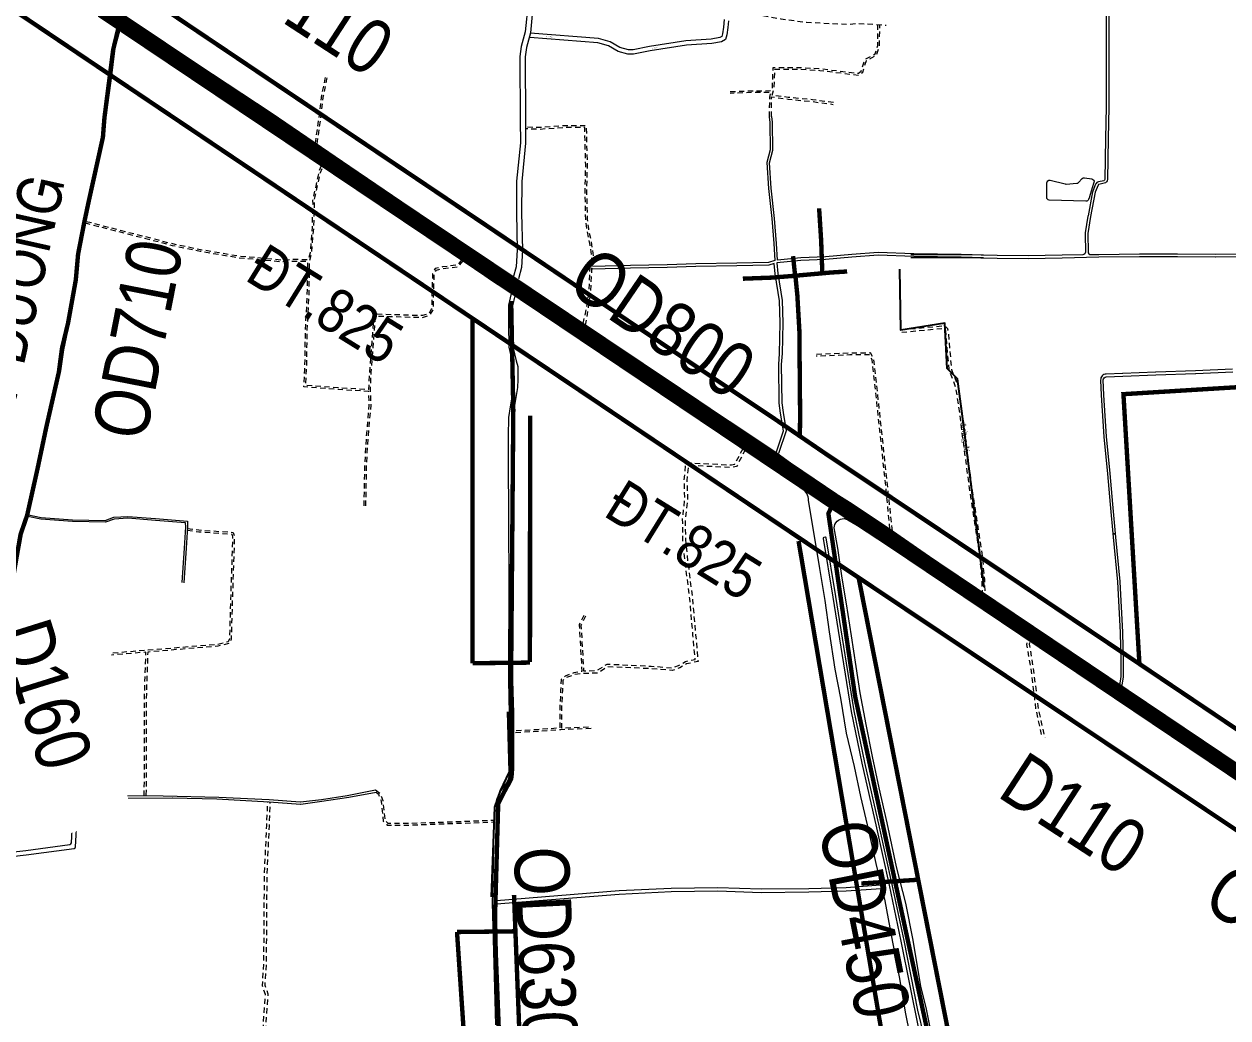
# Model space of a CAD drawing. Header units: metres. Extents: x 556238 to 587446, y 1177111 to 1219372.
# Drawn here: x 578225 to 579595, y 1195113 to 1196244 of the extents above; entities that cross this region are included whole.
import ezdxf
from ezdxf.enums import TextEntityAlignment as Align

# ---------------------------------------------------------------- set-up
doc = ezdxf.new("R2010")
doc.units = ezdxf.units.M
doc.header["$MEASUREMENT"] = 0
doc.set_wipeout_variables(frame=1)
for name, pattern in [('ACAD_ISO03W100', [30, 12, -18]), ('CONTINOUS', [0]), ('DASHED2', [0.375, 0.25, -0.125]), ('HIDDEN2', [4.7625, 3.175, -1.5875]), ('Xr_Nen GT$0$MON', [10, 6, -4])]:
    doc.linetypes.add(name, pattern=pattern)
for name, color, linetype in [('Diameter_Text', 2, 'Continuous'), ('DUONG GIAO THONG', 7, 'Continuous'), ('Unknown_Line_Type', 7, 'Continuous')]:
    doc.layers.add(name, color=color, linetype=linetype)
for name, color, linetype, lineweight in [('Pipe _Existing_PHL', 4, 'HIDDEN2', 30), ('Pipe Existing', 1, 'ACAD_ISO03W100', 60), ('PMV_TEXT', 3, 'CONTINOUS', 25), ('Text ten duong', 150, 'Continuous', 15), ('Xr_Nen GT$0$DUONG BT-NEN BT', 38, 'Continuous', 0), ('Xr_Nen GT$0$DUONG NHUA', 38, 'Continuous', 0), ('Xr_Nen GT$0$DUONG_DA', 38, 'Xr_Nen GT$0$MON', 0), ('Xr_Nen GT$1$SONG_HO', 250, 'Continuous', 0)]:
    doc.layers.add(name, color=color, linetype=linetype, lineweight=lineweight)
doc.styles.add('CL_G', font='Vhelvcn.ttf')
doc.styles.add('UTM', font='')
doc.styles.add('VNI-Helve-Condense_G', font='Vhelvcn.ttf')
doc.styles.add('Xr_Nen GT$0$ROMANC', font='romanc.shx')
doc.styles.add('Xr_Nen GT$0$ROMANS', font='romans.shx')
doc.styles.get('UTM').set_extended_font_data('UTM Swiss Condensed')
doc.linetypes.add('Xr_Nen GT$0$TL_P', pattern='A,2,[130,ltypeshp.shx,S=1,R=0,X=0,Y=-1],2', length=4)

# ---------------------------------------------------------------- blocks, each defined once
blk = doc.blocks.new('GT CHINH')
at = {"layer": 'DUONG GIAO THONG', "color": 9, "ltscale": 5, "const_width": 17.5}
blk.add_lwpolyline([(14272.4, -3845.1), (13773.4, -3509.4), (13587, -3383.3), (13238.4, -3149.8), (12809.5, -2861.5), (12472.4, -2635), (12056.7, -2354.7), (11788.5, -2174.3), (11758.5, -2144.4), (11756.8, -2087.5)], dxfattribs=at)

msp = doc.modelspace()

# ---------------------------------------------------------------- linework, layer by layer
at = {"layer": 'Xr_Nen GT$0$DUONG BT-NEN BT', "flags": 128}
for points in [[(579456.51842, 1196265.23913), (579456.51917, 1196220.71045, -0.0008983567), (579456.51916, 1196220.70506), (579456.37005, 1196179.01753, -0.000118666), (579456.37005, 1196179.01682), (579456.2522, 1196149.93105, -0.0029378674), (579456.25203, 1196149.91343), (579455.68534, 1196114.05631, -0.0009764162), (579455.68523, 1196114.05045), (579454.76622, 1196067.42631, -0.3505177534), (579453.56825, 1196065.98654), (579447.58031, 1196064.75685, 0.2525995257), (579444.30414, 1196062.01195), (579441.18738, 1196054.17579, 0.0474391518), (579440.94886, 1196053.35788), (579435.69413, 1196025.8784, 0.0056459959), (579435.67617, 1196025.77838), (579432.43165, 1196006.45555, 0.0461231772), (579432.37026, 1196005.62938), (579432.74584, 1195984.76889, -0.4128139573), (579429.81467, 1195981.71567), (579406.29401, 1195981.17968, -0.0018685235), (579406.26786, 1195981.17919), (579367.61578, 1195980.58739, -0.0059311685), (579367.53274, 1195980.5871), (579332.49017, 1195980.88199, -0.0028038822), (579332.45092, 1195980.88254), (579295.32926, 1195981.61134, 0.0049076032), (579295.20167, 1195981.61259), (579267.12502, 1195981.61259), (579233.9323, 1195981.61259)], [(579459.51842, 1196265.23918), (579459.51917, 1196220.7105, -0.0008983567), (579459.51914, 1196220.69433), (579459.37003, 1196179.0068, -0.000118666), (579459.37002, 1196179.00467), (579459.25218, 1196149.9189, -0.0029378674), (579459.25166, 1196149.86602), (579458.68496, 1196114.0089, -0.0009764162), (579458.68465, 1196113.99133), (579457.76564, 1196067.36719, -0.3505177534), (579454.17174, 1196063.04786), (579448.1838, 1196061.81818, 0.2525995257), (579447.09174, 1196060.90321), (579443.97498, 1196053.06705, 0.0474391519), (579443.89547, 1196052.79441), (579438.64074, 1196025.31494, 0.005645996), (579438.63475, 1196025.2816), (579435.39023, 1196005.95877, 0.0461231772), (579435.36977, 1196005.68338), (579435.74458, 1195984.86592, 0.4156145539), (579438.81244, 1195981.9207), (579448.06638, 1195982.13158, -0.0025281881), (579448.1321, 1195982.13274), (579494.38952, 1195982.7189, -0.0022901199), (579494.44906, 1195982.71938), (579537.59714, 1195982.87086, -0.00431758), (579537.7094, 1195982.87028), (579580.52153, 1195982.28116, 0.0065317985), (579580.61298, 1195982.2811), (579629.08397, 1195982.88058, 0.4030809587)], [(579233.9323, 1195978.61259), (579267.12502, 1195978.61259), (579295.20167, 1195978.61259, -0.0049076032), (579295.27037, 1195978.61192), (579332.39203, 1195977.88311, 0.0028038822), (579332.46492, 1195977.88209), (579367.5075, 1195977.58721, 0.0059311685), (579367.6617, 1195977.58774), (579406.31379, 1195978.17954, 0.0018685235), (579406.36236, 1195978.18046), (579448.13473, 1195979.13236, -0.0025281881), (579448.17011, 1195979.13298), (579494.42753, 1195979.71914, -0.0022901199), (579494.45959, 1195979.7194), (579537.60768, 1195979.87088, -0.00431758), (579537.66812, 1195979.87057), (579580.48026, 1195979.28145, 0.0065317985), (579580.65008, 1195979.28133), (579629.12107, 1195979.88081, 0.4030809587)], [(579600.33329, 1195851.38469), (579558.15319, 1195849.56375, -0.0022769835), (579558.12134, 1195849.56252), (579512.74545, 1195848.0175, 0.0024410231), (579512.68203, 1195848.01503), (579475.1832, 1195846.37153, -0.0035062315), (579475.13415, 1195846.36972), (579456.33925, 1195845.80994, 0.4161356555), (579450.03705, 1195839.0767), (579450.66234, 1195821.87438, 0.0067980562), (579450.67116, 1195821.69786), (579453.66959, 1195774.56064, 0.0083929552), (579453.6871, 1195774.34314), (579457.77887, 1195732.33421, -0.0008226781), (579457.77996, 1195732.32274), (579461.05957, 1195697.46351, -0.0017988623), (579461.06184, 1195697.43842), (579464.30717, 1195660.06149, 0.0031858531), (579464.31486, 1195659.97901), (579469.34964, 1195609.47036, -0.0123878084), (579469.36256, 1195609.29744), (579472.23162, 1195551.73873, -0.0072880569), (579472.23521, 1195551.63676), (579472.91164, 1195518.88906, -0.0027102417), (579472.91222, 1195518.85112), (579473.07677, 1195502.08148, -0.0392860505), (579473.03906, 1195501.53362), (579471.52695, 1195491.33904)], [(579474.28463, 1195489.48404), (579476.0066, 1195501.09346, 0.0392860505), (579476.07663, 1195502.11092), (579475.91208, 1195518.88056, 0.0027102417), (579475.911, 1195518.95102), (579475.23457, 1195551.69872, 0.0072880569), (579475.2279, 1195551.88808), (579472.35884, 1195609.4468, 0.0123878084), (579472.33485, 1195609.76793), (579467.30007, 1195660.27658, -0.0031858531), (579467.29593, 1195660.32099), (579464.0506, 1195697.69793, 0.0017988623), (579464.04638, 1195697.74451), (579460.76677, 1195732.60374, 0.0008226781), (579460.76474, 1195732.62504), (579456.67297, 1195774.63397, -0.0083929552), (579456.66354, 1195774.75109), (579453.66511, 1195821.88831, -0.0067980562), (579453.66036, 1195821.98336), (579453.03507, 1195839.18568, -0.4161356555), (579456.42856, 1195842.81127), (579475.22346, 1195843.37105, 0.0035062315), (579475.31456, 1195843.37441), (579512.81339, 1195845.01791, -0.0024410231), (579512.84754, 1195845.01924), (579558.22343, 1195846.56425, 0.0022769835), (579558.28258, 1195846.56654), (579600.46268, 1195848.38748, -0.0059347919)], [(578178.82474, 1195297.98216), (578226.67426, 1195303.53588, 0.0045150759), (578226.7101, 1195303.54037), (578276.95792, 1195310.29419, 0.3609812457), (578278.68884, 1195312.17343), (578280.1781, 1195341.07056, -0.0040468737), (578280.18003, 1195341.10288), (578281.73168, 1195363.99475, -0.3915546123), (578283.7065, 1195365.85939), (578293.31088, 1195365.95831, -0.0035431948), (578293.33923, 1195365.9584), (578382.9952, 1195365.6111, -0.0042899477), (578383.02951, 1195365.61067), (578446.41486, 1195364.27727, -0.0066388271), (578446.46794, 1195364.27545), (578503.83422, 1195361.54343, -0.0070760252), (578503.89071, 1195361.53993), (578539.00913, 1195358.8696, 0.0462971747), (578539.37866, 1195358.87575), (578563.28028, 1195361.49538, 0.0112872529), (578563.36979, 1195361.50724), (578592.43896, 1195366.0289, 0.0100532344), (578592.51816, 1195366.04286), (578624.90264, 1195372.42307)], [(578179.92943, 1195293.07681), (578227.29557, 1195298.57443, 0.0045150759), (578227.33141, 1195298.57892), (578281.73766, 1195305.89168, 0.3609812457), (578283.46859, 1195307.77092), (578285.17445, 1195340.87104, 0.0069510919), (578285.17654, 1195340.92661), (578285.60127, 1195358.85437, -0.2802219349), (578286.72313, 1195360.60418), (578291.33991, 1195362.8586, -0.1133710327), (578292.2121, 1195363.06141), (578393.50305, 1195363.33442, -0.005731882), (578393.5489, 1195363.33402), (578444.22497, 1195362.3086, -0.0094422797), (578444.30045, 1195362.30565), (578503.67533, 1195358.85804, -0.0039365377), (578503.70675, 1195358.85597), (578539.32328, 1195356.22462, 0.0541303294), (578539.7548, 1195356.23947), (578563.63501, 1195359.66719, 0.0001321931), (578563.63606, 1195359.66734), (578594.33112, 1195364.08981, 0.0091908985), (578594.40368, 1195364.10163), (578625.40342, 1195369.73801)]]:
    msp.add_lwpolyline(points, format="xyb", dxfattribs=at)
for points in [[(579026.42554, 1196247.92194), (579025.90645, 1196240.40072), (579024.6567, 1196232.24809), (579023.14809, 1196226.916), (579018.68502, 1196224.11418), (579007.55178, 1196222.05643), (578978.53918, 1196220.23725), (578937.33575, 1196213.89383), (578918.38508, 1196210.1568), (578911.96007, 1196210.01427), (578901.04024, 1196212.98245), (578889.79885, 1196219.38423), (578877.72535, 1196222.98931), (578800.52134, 1196228.94155)], [(579021.5251, 1196249.53681), (579020.93264, 1196240.95262), (579019.76132, 1196233.31157), (579018.8606, 1196230.12802), (579016.83622, 1196228.85716), (579006.93875, 1196227.02781), (578978.00124, 1196225.21334), (578936.47129, 1196218.81965), (578917.84193, 1196215.14598), (578912.57296, 1196215.0291), (578902.96359, 1196217.64108), (578891.77677, 1196224.01178), (578878.6432, 1196227.93339), (578800.90568, 1196233.92676)], [(578331.14758, 1196239.59055), (578324.92826, 1196217.4628), (578320.38427, 1196180.0741), (578314.93033, 1196138.924), (578313.08159, 1196115.98854), (578304.67915, 1196078.28984), (578293.67232, 1196027.77663), (578285.03497, 1195983.27728), (578282.09538, 1195953.39488), (578274.70119, 1195911.86185), (578266.62323, 1195873.85624), (578263.2213, 1195850.02984), (578257.08166, 1195824.24724), (578248.81257, 1195787.12077), (578240.70892, 1195747.64416), (578226.81299, 1195686.2913), (578219.84754, 1195664.75743)], [(578333.76855, 1196237.82839), (578327.8786, 1196216.87251), (578323.3604, 1196179.69603), (578317.91444, 1196138.60619), (578316.05513, 1196115.53954), (578307.60885, 1196077.64416), (578296.61083, 1196027.17138), (578288.0068, 1195982.84366), (578285.06949, 1195952.98449), (578277.646, 1195911.28692), (578269.57877, 1195873.33176), (578266.17167, 1195849.46915), (578260.00514, 1195823.57362), (578251.74626, 1195786.493), (578243.64153, 1195747.01113), (578229.7691, 1195685.76204), (578244.26197, 1195682.55957), (578280.00513, 1195679.91451), (578317.19159, 1195679.22075), (578327.04331, 1195682.75754), (578343.03139, 1195683.72135), (578374.47721, 1195681.30979), (578410.61042, 1195678.39203), (578410.86505, 1195672.05304), (578409.4045, 1195647.65072), (578406.59156, 1195608.23054)], [(579072.78821, 1196138.68217), (579073.67209, 1196132.25549), (579074.09264, 1196101.0486), (579070.17367, 1196086.56551), (579071.97516, 1196057.20193), (579075.71778, 1196022.85998), (579078.11856, 1195994.40714), (579079.32897, 1195975.03555), (579072.05378, 1195972.92627), (579036.07583, 1195971.98578), (578989.37995, 1195971.18566), (578956.58232, 1195970.15006), (578914.82915, 1195969.49082), (578871.74141, 1195968.16565)], [(579316.84072, 1195981.10214), (579291.48899, 1195981.85123), (579237.47711, 1195982.76274), (579196.79475, 1195984.15443), (579166.79275, 1195982.10967), (579136.90936, 1195979.32607), (579108.77905, 1195978.202), (579082.30543, 1195975.50607), (579081.11068, 1195994.62683), (579078.70409, 1196023.14865), (579074.96518, 1196057.45644), (579073.19821, 1196086.25748), (579077.09801, 1196100.66976), (579076.66932, 1196132.48093), (579075.76023, 1196139.09092)], [(579316.75212, 1195978.10345), (579291.41937, 1195978.85197), (579237.40051, 1195979.7636), (579196.8456, 1195981.15094), (579167.0339, 1195979.11914), (579137.10851, 1195976.33163), (579108.99111, 1195975.20808), (579081.55514, 1195972.41415), (579082.62473, 1195960.28292), (579087.42284, 1195929.52573), (579088.42671, 1195904.0546), (579087.58945, 1195869.08595), (579086.62059, 1195856.62319), (579087.10373, 1195813.12018), (579088.70591, 1195801.96112), (579092.34171, 1195781.12745), (579083.52247, 1195755.26974)], [(579080.68308, 1195756.23816), (579089.25428, 1195781.36864), (579085.74279, 1195801.48996), (579084.10611, 1195812.88935), (579083.6193, 1195856.72298), (579084.59224, 1195869.23822), (579085.42529, 1195904.0314), (579084.43199, 1195929.23448), (579079.64512, 1195959.91957), (579078.60625, 1195971.70247), (579072.51824, 1195969.93739), (579036.14073, 1195968.98646), (578989.45299, 1195968.18647), (578956.65334, 1195967.15081), (578914.89894, 1195966.49155), (578871.83363, 1195965.16707)], [(578404.59664, 1195608.37289), (578407.40876, 1195647.78165), (578408.86265, 1195672.07269), (578408.68315, 1195676.54115), (578374.32026, 1195679.31595), (578343.01502, 1195681.71673), (578327.44954, 1195680.7784), (578317.5216, 1195677.21425), (578279.9126, 1195677.91589), (578243.97091, 1195680.57564), (578229.17478, 1195683.84512), (578222.76257, 1195664.02161), (578214.61882, 1195619.68821), (578205.27065, 1195574.32241), (578201.41219, 1195558.98123), (578200.15355, 1195539.53627), (578198.7344, 1195530.2223), (578195.97047, 1195526.14169), (578192.30387, 1195525.38978), (578183.41318, 1195526.41997), (578143.19924, 1195532.30519), (578107.9788, 1195536.56586)], [(578762.28239, 1195242.66322), (578902.21523, 1195253.82001), (578961.20188, 1195256.73805), (579014.51002, 1195257.36178), (579063.64484, 1195255.67381), (579118.11125, 1195256.31534), (579160.48467, 1195257.42369), (579200.32264, 1195260.3643)], [(578762.29546, 1195246.67695), (578901.9574, 1195257.81215), (578961.07962, 1195260.73689), (579014.55531, 1195261.36258), (579063.68998, 1195259.67462), (579118.0354, 1195260.31472), (579160.28503, 1195261.41984), (579199.52714, 1195264.31646)]]:
    msp.add_lwpolyline(points, dxfattribs=at)
at = {"layer": 'Xr_Nen GT$0$DUONG BT-NEN BT'}
msp.add_point((579465.542, 1195663.907), dxfattribs=at)
at = {"layer": 'Xr_Nen GT$0$DUONG NHUA', "flags": 128}
for points in [[(578202.02248, 1196346.08321), (578277.70494, 1196295.43063), (578348.7579, 1196247.70788), (578422.69091, 1196198.24327), (578505.82647, 1196143.19299), (578595.51693, 1196082.0385), (578664.30867, 1196035.64346), (578744.15064, 1195981.48058), (578824.64663, 1195928.05079), (578927.66652, 1195858.23695), (579027.26231, 1195792.41219), (579080.356, 1195757.024), (579123.82003, 1195725.42209), (579167.33, 1195698.21), (579213.24214, 1195667.3499), (579263.82824, 1195632.09143), (579331.75039, 1195585.44929), (579425.86248, 1195522.33979), (579511.67206, 1195464.77311), (579583.76068, 1195416.27639), (579675.20902, 1195354.46207)], [(578761.86932, 1195104.90425), (578758.05154, 1195244.42733), (578758.48279, 1195266.91304), (578759.33883, 1195310.2434), (578760.0543, 1195343.39408), (578760.85922, 1195353.47486), (578763.30682, 1195362.89411), (578767.03559, 1195370.78931), (578773.74708, 1195380.00757), (578776.4537, 1195385.42751), (578777.37588, 1195390.82212), (578777.65322, 1195397.19306), (578777.79239, 1195420.43653), (578777.43888, 1195459.52635), (578776.37142, 1195497.09724), (578776.51096, 1195540.16882), (578776.86993, 1195571.44946), (578776.72769, 1195618.59895), (578776.51157, 1195665.63691), (578776.44069, 1195703.3951), (578776.29836, 1195726.48578), (578776.08259, 1195775.18812), (578776.65618, 1195796.52224), (578778.31523, 1195808.62559), (578782.28882, 1195830.84159), (578782.70932, 1195839.90883), (578782.43153, 1195853.89795), (578780.74901, 1195860.02381), (578776.94332, 1195876.3842), (578776.5124, 1195902.83861), (578776.65574, 1195924.11711), (578779.69168, 1195937.41094), (578756.9119, 1195952.30731), (578698.71536, 1195993.03015), (578630.04759, 1196038.46328), (578564.24266, 1196082.46595), (578500.19772, 1196125.53763), (578440.66974, 1196165.74185), (578367.97807, 1196214.58284), (578296.32837, 1196262.38608)], [(578798.32092, 1196267.95245), (578795.09459, 1196235.45226), (578790.69954, 1196218.9301), (578789.21055, 1196207.43117), (578789.31203, 1196134.3646), (578789.61931, 1196108.98076), (578785.41217, 1196065.3439), (578785.10489, 1196028.96361), (578786.12978, 1195987.39115), (578784.93019, 1195968.05411), (578781.53968, 1195955.80318)], [(578804.32763, 1196267.72303), (578801.01741, 1196234.37774), (578796.59923, 1196217.76864), (578795.21109, 1196207.04847), (578795.31198, 1196134.40508), (578795.6228, 1196108.72843), (578791.40974, 1196065.03006), (578791.10552, 1196029.01222), (578792.13436, 1195987.27913), (578790.87989, 1195967.05743), (578787.32232, 1195954.20282)], [(579241.54391, 1195647.13463), (579356.51078, 1195568.90943), (579407.02376, 1195534.7281), (579620.81676, 1195390.91695)]]:
    msp.add_lwpolyline(points, dxfattribs=at)
for points in [[(579237.44093, 1195072.53614), (579228.49228, 1195117.53474), (579221.19587, 1195159.76814), (579212.35672, 1195205.19925), (579204.95112, 1195246.00545), (579194.4651, 1195288.66225), (579186.13396, 1195326.39648), (579177.08369, 1195364.75033), (579169.98817, 1195399.10508), (579160.83422, 1195437.03486), (579154.35574, 1195476.83282), (579147.98109, 1195509.93553), (579141.40396, 1195552.48541), (579136.57094, 1195587.94906), (579130.50261, 1195624.35483), (579125.97794, 1195652.02162), (579121.65874, 1195676.80056), (579117.54564, 1195702.21284, 0.2609197052), (579110.14901, 1195715.34335), (579089.90774, 1195728.93285), (579036.35622, 1195765.81991), (578979.7087, 1195805.09947), (578924.49426, 1195841.39664), (578867.95199, 1195877.98648), (578819.62083, 1195911.30008), (578783.44003, 1195934.95978), (578780.85255, 1195923.62966), (578780.71263, 1195902.85867), (578781.13547, 1195876.89998), (578784.82099, 1195861.05619), (578786.6203, 1195854.50513), (578786.91125, 1195839.85318), (578786.47158, 1195830.37257), (578782.4647, 1195807.97038), (578780.84848, 1195796.17959), (578780.28284, 1195775.14098), (578780.4983, 1195726.50803), (578780.64067, 1195703.41199), (578780.71156, 1195665.6505), (578780.92766, 1195618.61493), (578781.07001, 1195571.4317), (578780.71089, 1195540.13792), (578780.57161, 1195497.15009), (578781.63834, 1195459.60499), (578781.99251, 1195420.44295), (578781.85267, 1195397.08912), (578781.5604, 1195390.37517), (578780.48892, 1195384.10715), (578777.34835, 1195377.81823), (578770.66417, 1195368.63749), (578767.27277, 1195361.45662), (578765.01664, 1195352.77424), (578764.25069, 1195343.18144), (578763.53793, 1195310.15661), (578762.68202, 1195266.83251), (578762.25077, 1195244.34679), (578764.8677, 1195105.00784)], [(579257.59472, 1195094.21933), (579251.6738, 1195124.86471), (579245.46922, 1195148.74956), (579236.82468, 1195201.52078), (579228.2736, 1195243.34434), (579217.83997, 1195284.70235), (579207.03285, 1195334.80747), (579197.8177, 1195374.84291), (579190.38881, 1195410.27784), (579183.05448, 1195446.75818), (579176.28495, 1195482.9346), (579171.77271, 1195513.02284), (579166.6982, 1195547.88339), (579160.68524, 1195584.253), (579155.70417, 1195613.58268), (579150.90844, 1195647.60793), (579146.77032, 1195670.75947), (579147.56276, 1195674.62879, -0.4570370706), (579162.51493, 1195679.89072), (579182.55513, 1195668.02855), (579235.64947, 1195633.70402), (579281.40915, 1195602.28094), (579336.31729, 1195566.02503), (579378.06298, 1195537.45077), (579428.33082, 1195504.78942), (579484.19659, 1195467.2644), (579542.90081, 1195426.27783), (579596.02881, 1195390.85028)], [(579256.43268, 1195062.29875), (579242.04702, 1195121.48178), (579226.26848, 1195200.89244), (579212.7194, 1195264.79866), (579198.26209, 1195330.00509), (579181.69178, 1195403.50335), (579169.46872, 1195462.33333), (579160.81795, 1195516.5359), (579148.69391, 1195592.51003), (579137.63726, 1195659.28932, 0.4295092413), (579136.43634, 1195660.10273), (579134.96923, 1195659.78078, 0.3990815465), (579134.197, 1195658.64068), (579145.23925, 1195591.9484), (579157.36168, 1195515.98435), (579166.02532, 1195461.70119), (579178.27097, 1195402.76243), (579194.84641, 1195329.2414), (579209.29887, 1195264.05688), (579222.83994, 1195200.1884), (579243.21827, 1195098.56639)]]:
    msp.add_lwpolyline(points, format="xyb", dxfattribs=at)
at = {"layer": 'Xr_Nen GT$0$DUONG_DA', "flags": 128}
for points in [[(579065.63306, 1196254.12083), (579085.97734, 1196250.34617), (579115.18557, 1196246.404), (579161.42158, 1196244.11069), (579174.90922, 1196245.05429), (579206.13884, 1196243.03686)], [(579028.5069, 1196167.40804), (579053.27323, 1196168.29413), (579075.6019, 1196168.5439), (579076.47838, 1196171.47268), (579077.30468, 1196194.82632), (579106.80429, 1196195.04033), (579130.75624, 1196193.5707), (579174.33879, 1196188.24407), (579177.60423, 1196190.81163), (579181.93826, 1196204.19952), (579193.40093, 1196210.33258), (579196.45725, 1196220.05927), (579196.64717, 1196243.59349)], [(579145.95594, 1196154.87423), (579121.94339, 1196158.14488), (579094.52876, 1196160.79832), (579076.12696, 1196163.32249), (579078.46805, 1196171.14531), (579079.23566, 1196192.84028), (579106.75024, 1196193.03989), (579130.57351, 1196191.57815), (579174.92141, 1196186.15797), (579179.31936, 1196189.61601), (579183.59271, 1196202.81645), (579195.06424, 1196208.95425), (579198.45478, 1196219.74457), (579198.6471, 1196243.57735)], [(578556.33433, 1196108.3144), (578560.04279, 1196133.90886), (578563.66559, 1196163.19343), (578567.4495, 1196181.98083), (578570.08381, 1196191.41048), (578572.30234, 1196213.22726), (578573.41069, 1196227.88335), (578598.49459, 1196226.34601)], [(578558.31367, 1196108.0276), (578562.02511, 1196133.64266), (578565.64116, 1196162.87276), (578569.39557, 1196181.51369), (578572.05619, 1196191.03752), (578574.29469, 1196213.05065), (578575.25632, 1196225.76648), (578598.37224, 1196224.34975)], [(579073.27424, 1196138.8931), (579073.42086, 1196161.25591), (579075.00133, 1196166.53706), (579053.32018, 1196166.29453), (579028.57841, 1196165.40931)], [(579075.2742, 1196138.87999), (579075.41894, 1196160.95664), (579075.54665, 1196161.38336), (579094.29643, 1196158.81146), (579121.71201, 1196156.15793), (579145.68602, 1196152.89253)], [(578861.19659, 1195903.28186), (578865.6877, 1195925.00855), (578867.89051, 1195940.10859), (578869.04413, 1195966.9673), (578871.68666, 1195973.97462), (578869.10106, 1195992.73003), (578865.39508, 1196011.4117), (578864.09368, 1196021.50484), (578863.27946, 1196055.72223), (578864.02028, 1196083.52403), (578862.94968, 1196126.47254), (578840.48967, 1196126.47174), (578812.04462, 1196124.46555), (578795.38296, 1196124.98205)], [(578863.89853, 1195901.45082), (578867.6612, 1195924.68176), (578869.88429, 1195939.92084), (578871.02854, 1195966.56138), (578873.73732, 1195973.74437), (578871.07428, 1195993.06147), (578867.37001, 1196011.73453), (578866.09063, 1196021.65692), (578865.2801, 1196055.71938), (578866.02095, 1196083.52231), (578864.90045, 1196128.47261), (578840.4192, 1196128.47173), (578812.00515, 1196126.46773), (578795.44493, 1196126.98109)], [(578562.88146, 1196083.10308), (578560.21712, 1196076.00337), (578553.0804, 1196043.39187), (578553.24076, 1196039.10326), (578552.52226, 1196012.66531), (578550.22452, 1195983.89722), (578548.08886, 1195976.02256), (578528.9193, 1195976.18646), (578518.31584, 1195975.48564), (578469.31957, 1195980.01279), (578425.51092, 1195987.36899), (578394.04956, 1195993.94556), (578377.86704, 1195998.21526), (578341.57636, 1196007.43618), (578295.17267, 1196019.43993)], [(578723.05284, 1195976.1949), (578718.22119, 1195969.96584), (578701.07091, 1195967.86303), (578692.67185, 1195966.02976), (578689.57997, 1195959.96129), (578688.62506, 1195920.197), (578685.3039, 1195914.69867), (578678.11127, 1195912.34103), (578622.89666, 1195913.97438), (578620.6576, 1195883.7467), (578617.81062, 1195848.26264), (578616.83265, 1195828.12266), (578582.81856, 1195830.13796), (578545.25561, 1195833.03734), (578546.32093, 1195850.63264), (578547.10561, 1195896.32025), (578549.11787, 1195936.52458), (578549.84946, 1195974.87345), (578552.20339, 1195983.55291), (578554.52009, 1196012.55845), (578555.24178, 1196039.11347), (578555.0885, 1196043.2126), (578562.14014, 1196075.43531), (578564.75395, 1196082.40039)], [(578611.78617, 1195695.76066), (578612.64211, 1195741.62765), (578614.53729, 1195774.86605), (578617.72055, 1195810.50363), (578617.06207, 1195826.10556), (578582.68245, 1195828.14252), (578543.14039, 1195831.19466), (578544.32197, 1195850.71028), (578545.10646, 1195896.38743), (578547.11882, 1195936.59366), (578547.83291, 1195974.02468), (578528.97678, 1195974.18589), (578518.28962, 1195973.47955), (578469.06161, 1195978.0281), (578425.14056, 1195985.40318), (578393.58952, 1195991.9985), (578377.36566, 1195996.27911), (578341.07966, 1196005.49883), (578294.6718, 1196017.50367)], [(578613.78583, 1195695.72334), (578614.64105, 1195741.55204), (578616.53222, 1195774.72012), (578619.72431, 1195810.45663), (578618.98409, 1195827.99519), (578618.98409, 1195827.99519), (578619.80674, 1195848.13413), (578622.65169, 1195883.59285), (578624.74987, 1195911.91868), (578678.40181, 1195910.33156), (578686.6321, 1195913.02933), (578690.61173, 1195919.61778), (578691.56847, 1195959.45859), (578694.02384, 1195964.27777), (578701.40659, 1195965.88921), (578719.29113, 1195968.08205), (578724.63316, 1195974.9691)], [(579213.24214, 1195667.3499), (579207.83323, 1195715.81722), (579198.30918, 1195805.21044), (579191.82632, 1195862.86359), (579188.2418, 1195869.83549), (579164.7177, 1195869.57616), (579126.23946, 1195868.13817)], [(579210.26923, 1195669.34816), (579205.84433, 1195715.60685), (579196.32105, 1195804.99276), (579189.87985, 1195862.27545), (579187.02816, 1195867.82199), (579164.76608, 1195867.57658), (579126.31415, 1195866.13957)], [(579045.76695, 1195760.00201), (579035.73214, 1195740.48875), (579030.06312, 1195739.38395), (578980.7174, 1195741.86849), (578979.13808, 1195724.5982), (578979.88987, 1195703.5244), (578977.34949, 1195681.41639), (578977.41137, 1195657.20862), (578980.19778, 1195631.4944), (578985.38783, 1195590.61122), (578989.09431, 1195548.93647), (578991.86473, 1195518.67673), (578978.54635, 1195515.78826), (578971.04713, 1195511.2666), (578962.5523, 1195508.40444), (578938.29694, 1195510.36679), (578889.12062, 1195512.62046), (578877.75213, 1195505.36796), (578860.74199, 1195504.89159), (578851.02194, 1195503.59576), (578841.62504, 1195500.2138), (578837.96847, 1195497.06947), (578837.49225, 1195485.6533), (578836.51018, 1195467.84347), (578836.52461, 1195442.94843), (578870.04327, 1195444.27348)], [(578863.71764, 1195570.14027), (578860.80672, 1195564.16819), (578858.60999, 1195560.06629), (578861.61375, 1195507.91718), (578876.83843, 1195508.34354), (578888.30846, 1195515.66083), (578938.48663, 1195513.36125), (578962.17918, 1195511.44443), (578969.7787, 1195514.00494), (578977.42379, 1195518.61454), (578988.63526, 1195521.04607), (578986.10645, 1195548.66683), (578982.40462, 1195590.28932), (578977.2182, 1195631.14387), (578974.41178, 1195657.04273), (578974.34905, 1195681.58436), (578976.88373, 1195703.64282), (578976.1332, 1195724.68166), (578977.99212, 1195745.0095), (579029.84847, 1195742.39856), (579033.72982, 1195743.15497), (579043.09905, 1195761.37399)], [(578410.62995, 1195668.12498), (578423.56352, 1195666.39006), (578461.23075, 1195663.74936), (578462.1384, 1195660.51194), (578459.67099, 1195586.91322), (578458.52501, 1195544.25612), (578457.09153, 1195541.03485), (578444.881, 1195537.94074), (578324.01488, 1195527.96103)], [(578410.74976, 1195670.12682), (578423.76661, 1195668.38073), (578462.77614, 1195665.64593), (578464.14764, 1195660.75405), (578461.67009, 1195586.85286), (578460.51363, 1195543.80563), (578458.52401, 1195539.33462), (578445.21119, 1195535.9612), (578365.44543, 1195529.37507), (578365.3909, 1195523.40641), (578363.92495, 1195482.77455), (578363.77464, 1195393.0125), (578363.49754, 1195365.68036)], [(578861.91983, 1195571.01656), (578859.02563, 1195565.07877), (578856.5809, 1195560.51379), (578859.65088, 1195507.21495), (578850.49906, 1195505.53316), (578840.60071, 1195501.97073), (578836.00638, 1195498.02001), (578835.49454, 1195485.75004), (578834.51014, 1195467.89799), (578834.52468, 1195442.83741), (578808.06025, 1195440.89542), (578781.77249, 1195439.3721)], [(579397.08849, 1195346.5652), (579394.83997, 1195361.60456), (579390.57662, 1195394.61974), (579384.55608, 1195427.53178), (579376.49433, 1195464.59469), (579371.92234, 1195503.68212), (579366.20838, 1195538.1386), (579366.69309, 1195545.23328)], [(579400.05551, 1195347.0088), (579397.81143, 1195362.0185), (579393.54183, 1195395.08208), (579387.49814, 1195428.12067), (579379.45697, 1195465.08896), (579374.59029, 1195503.97661), (579369.23294, 1195538.23757), (579369.99086, 1195542.97601)], [(578361.49764, 1195365.70064), (578361.77466, 1195393.02431), (578361.92501, 1195482.81229), (578363.39123, 1195523.45161), (578363.44383, 1195529.2098), (578324.17945, 1195525.96781)], [(578870.12227, 1195442.27504), (578835.58157, 1195440.90959), (578808.19129, 1195438.89966), (578781.8882, 1195437.37545)], [(578624.90264, 1195372.42307), (578630.0021, 1195368.54622), (578632.98038, 1195360.43963), (578635.37656, 1195337.79621), (578638.93276, 1195334.44174), (578662.7473, 1195334.44174), (578759.5892, 1195337.91136)], [(578625.40342, 1195369.73801), (578628.29476, 1195367.39385), (578631.01758, 1195359.98262), (578633.46558, 1195336.84941), (578638.13832, 1195332.44174), (578662.78312, 1195332.44174), (578759.6608, 1195335.91264)], [(578408.76388, 1194964.59188), (578416.23247, 1194992.77051), (578423.00695, 1195016.79943), (578430.29095, 1195041.32685), (578442.70517, 1195049.71704), (578460.13396, 1195062.32074), (578485.40787, 1195085.48985), (578496.62847, 1195092.59832), (578497.2909, 1195107.19554), (578499.52721, 1195139.42415), (578496.13066, 1195149.53048), (578497.63325, 1195174.8769), (578497.99142, 1195212.67828), (578498.37053, 1195275.91173), (578500.95012, 1195331.73785), (578502.12507, 1195358.94806)], [(578411.66376, 1194963.82329), (578419.12631, 1194991.97913), (578425.88874, 1195015.96534), (578432.86095, 1195039.44288), (578444.42452, 1195047.25816), (578462.03293, 1195059.99175), (578487.23858, 1195083.09829), (578499.55451, 1195090.90067), (578500.28619, 1195107.02368), (578502.5614, 1195139.81303), (578499.15986, 1195149.93423), (578500.63241, 1195174.77385), (578500.99134, 1195212.65507), (578501.37012, 1195275.83347), (578503.94713, 1195331.6039), (578505.11939, 1195358.7516)]]:
    msp.add_lwpolyline(points, dxfattribs=at)
for points in [[(579223.39572, 1195896.38598), (579269.39351, 1195900.76138, -0.4168846741), (579276.48515, 1195894.84713), (579280.17841, 1195851.87043, 0.0727111271), (579280.41014, 1195850.8847), (579287.49261, 1195832.94759, -0.0563847073), (579287.87311, 1195831.53664), (579292.46984, 1195801.27742, -0.0068947894), (579292.49432, 1195801.09984), (579297.44775, 1195761.09054, 0.0026005645), (579297.45241, 1195761.05443), (579303.92888, 1195712.86026, 0.0050077002), (579303.93891, 1195712.79087), (579312.34988, 1195658.46798, -0.002775546), (579312.36053, 1195658.39661), (579315.5672, 1195636.04789, -0.013649527), (579315.60799, 1195635.69542), (579317.73961, 1195611.51184, -0.0142048067), (579317.76157, 1195611.14324), (579318.26633, 1195594.91887)], [(579223.6798, 1195893.39946), (579269.67759, 1195897.77487, -0.4168846741), (579273.49617, 1195894.59027), (579277.18943, 1195851.61356, 0.0727111271), (579277.61979, 1195849.78292), (579284.70226, 1195831.84582, -0.0563847073), (579284.90714, 1195831.08608), (579289.50387, 1195800.82685, -0.0068947894), (579289.51705, 1195800.73123), (579294.47048, 1195760.72193, 0.0026005645), (579294.47914, 1195760.65487), (579300.9556, 1195712.4607, 0.0050077002), (579300.97424, 1195712.33185), (579309.38521, 1195658.00896, -0.002775546), (579309.39094, 1195657.97052), (579312.59761, 1195635.62181, -0.013649527), (579312.61958, 1195635.43201), (579314.7512, 1195611.24843, -0.0142048067), (579314.76303, 1195611.04996), (579315.26778, 1195594.82558)]]:
    msp.add_lwpolyline(points, format="xyb", dxfattribs=at)
at = {"layer": 'Xr_Nen GT$1$SONG_HO', "linetype": 'Xr_Nen GT$0$TL_P', "flags": 128}
msp.add_lwpolyline([(579433.32285, 1196042.74892), (579391.61136, 1196043.93924, -0.4072719825), (579388.69697, 1196046.95234), (579388.7763, 1196063.57896, -0.4844797378), (579392.48527, 1196066.47966), (579409.82436, 1196062.26235, 0.0784745396), (579410.75714, 1196062.18572), (579422.97175, 1196063.0994, 0.1840311992), (579424.90555, 1196064.00662), (579429.1494, 1196068.39942, -0.2449226578), (579431.77941, 1196069.27757), (579440.0296, 1196067.96194, -0.4599519748), (579442.41258, 1196064.07924), (579440.37701, 1196057.76233, 0.0047387467), (579440.36008, 1196057.70805), (579437.28211, 1196047.49723, -0.0182205069), (579437.21145, 1196047.2904), (579436.21009, 1196044.67502, -0.3185840484)], format="xyb", close=True, dxfattribs=at)

# ---------------------------------------------------------------- texts
at = {"layer": 'Xr_Nen GT$0$DUONG BT-NEN BT', "char_height": 0.8, "width": 13.20184, "attachment_point": 1, "style": 'Xr_Nen GT$0$ROMANC'}
for insert, rotation in [((578817.41926, 1196230.74975), 354.84363306), ((578937.99287, 1196217.02448), 7.17778407)]:
    msp.add_mtext('{\\fTimes New Roman|b0|i1|c0|p18;Đường hẻm nhỏ 25}', dxfattribs=dict(at, insert=insert, rotation=rotation))
at = {"layer": 'Xr_Nen GT$0$DUONG_DA', "insert": (579296.58968, 1195791.56492), "char_height": 6, "attachment_point": 1, "rotation": 277.20016659, "style": 'Xr_Nen GT$0$ROMANS'}
msp.add_mtext_dynamic_manual_height_columns('{\\fTimes New Roman|b0|i0|c0|p18;đường đá}', width=37.5841176, gutter_width=5, heights=[0], dxfattribs=at)

# ---------------------------------------------------------------- next in the draw order: block references
at = {"layer": 'DUONG GIAO THONG'}
msp.add_blockref('GT CHINH', (565391.56753, 1199198.47471), dxfattribs=at)

# ---------------------------------------------------------------- next in the draw order: linework, layer by layer
at = {"layer": 'Pipe _Existing_PHL', "color": 5, "linetype": 'DASHED2', "ltscale": 500, "const_width": 5, "flags": 128}
for points in [[(578819.87793, 1195968.63032), (577352.13792, 1196955.59379)], [(578322.46883, 1196186.59623), (578106.1083, 1196332.10746), (578046.24695, 1196360.29649), (577353.30257, 1196826.61505)], [(579105.9071, 1195660.02263), (578322.46883, 1196186.59623)], [(579133.31384, 1195960.5862), (579131.99913, 1195997.36973), (579129.65979, 1196034.55475)], [(579102.35597, 1195957.7684), (579099.98474, 1195980.10381)], [(581386.52306, 1194319.18439), (581366.48767, 1194329.27029), (581360.57848, 1194332.21565), (581299.36105, 1194363.38342), (581236.80048, 1194394.85697), (581179.8287, 1194423.97526), (581127.4719, 1194450.58941), (581062.82443, 1194482.50583), (581014.77838, 1194507.39825), (581001.98076, 1194514.27767), (580972.56749, 1194531.23647), (580957.88445, 1194539.79513), (580908.49092, 1194571.64876), (580897.20258, 1194578.92855), (580835.13361, 1194620.3368), (580739.13568, 1194683.85415), (580677.57137, 1194724.22556), (580640.2162, 1194749.04169), (580627.4631, 1194757.51395), (580573.49094, 1194793.37245), (580511.50831, 1194834.26982), (580443.33112, 1194879.49418), (580378.6948, 1194922.34432), (580310.35247, 1194967.53766), (580248.05, 1195009.22678), (579488.35099, 1195519.80496), (579419.21312, 1195566.12595), (579360.35586, 1195605.7537), (579330.50247, 1195625.7697), (579281.32419, 1195658.74259), (579200.82309, 1195712.60905), (579136.92635, 1195755.25421), (579092.15145, 1195785.85027), (579078.52128, 1195795.16418), (579007.81932, 1195842.37918), (578935.68297, 1195890.78104), (578842.86427, 1195953.16626), (578819.87793, 1195968.63032)], [(579107.74965, 1195775.19154), (579108.037, 1195798.57044), (579107.16946, 1195895.4354), (579104.906, 1195935.21643), (579102.65573, 1195957.79247), (579076.34425, 1195955.67998), (579042.85606, 1195954.4202)], [(579100.73693, 1195957.66075), (579142.32092, 1195961.39505), (579161.53966, 1195962.66166)], [(578735.15876, 1195516.66237), (578735.15876, 1195909.21429)], [(579494.22338, 1195515.85825), (579476.02078, 1195822.9643), (579624.85145, 1195832.07232)], [(578800.5442, 1195518.18238), (578800.7023, 1195798.44242)], [(580724.17038, 1194578.17678), (579105.9071, 1195660.02263)], [(579260.82389, 1194741.82551), (579106.25808, 1195655.73075)], [(579277.66691, 1195091.74587), (579174.59575, 1195614.16023)], [(578735.15876, 1195516.66237), (578800.55298, 1195517.36356)], [(579240.19603, 1195270.01474), (579177.76448, 1195265.90397)], [(578190.24399, 1194739.34999), (578686.31866, 1194680.1022), (578754.24059, 1194652.38308), (578781.2963, 1194671.03435), (578812.94781, 1194789.85284), (578798.77234, 1194834.06039), (578782.38068, 1195252.83952)], [(578150.9385, 1194806.41074), (578726.33547, 1194735.43922), (578745.98218, 1194787.97809), (578717.52556, 1195210.63333)], [(578782.56697, 1195211.40954), (578717.52556, 1195210.63333)]]:
    msp.add_lwpolyline(points, dxfattribs=at)
at = {"layer": 'Unknown_Line_Type'}
for points in [[(579317.40742, 1195603.28428), (579293.29377, 1195794.98753), (579287.24784, 1195840.34456), (579275.26933, 1195852.07856), (579272.84909, 1195903.98293), (579222.65742, 1195896.00322), (579221.40107, 1195965.3245)], [(578774.97533, 1195461.21199), (578777.0543, 1195392.86896), (578766.49198, 1195371.50182), (578760.17562, 1195352.94612), (578756.45778, 1195250.81562)]]:
    msp.add_lwpolyline(points, dxfattribs=at)

# ---------------------------------------------------------------- next in the draw order: texts
at = {"layer": 'Diameter_Text', "color": 1, "style": 'UTM'}
for s, rotation, p in [('OD710', 78.92732031, (578381.09338, 1195764.66905, -1.937)), ('OD800', 325.72253676, (578829.71222, 1195927.14051, -1.937)), ('OD450', 281.25395697, (579110.55003, 1195326.86209)), ('OD630', 272.83272098, (578763.15548, 1195305.24792, -1.937))]:
    msp.add_text(s, height=62.5, rotation=rotation, dxfattribs=at).set_placement(p, align=Align.BOTTOM_LEFT)
at = {"layer": 'Text ten duong', "color": 5, "linetype": 'Continuous', "lineweight": 13, "style": 'CL_G'}
for s, rotation, p in [('Ñ. CAÂY DÖÔNG', 77.43312727, (578200.93458, 1195864.70343, -1.937)), ('ÑT.825', 328.21343821, (578567.65126, 1195925.41551)), ('ÑT.825', 328.21343821, (578975.72504, 1195656.96405))]:
    msp.add_text(s, height=50, rotation=rotation, dxfattribs=at).set_placement(p, align=Align.MIDDLE_CENTER)

# ---------------------------------------------------------------- next in the draw order: wipeouts: each hides what was drawn before it
at = {"color": 7}
msp.add_wipeout([(578265.20776, 1195611.38709), (578160.24693, 1195578.47473), (578243.66532, 1195312.44515), (578348.62615, 1195345.35752)], dxfattribs=at).dxf.layer = 'PMV_TEXT'

# ---------------------------------------------------------------- next in the draw order: linework, layer by layer
at = {"layer": 'Pipe Existing', "color": 1, "linetype": 'DASHED2', "ltscale": 500, "const_width": 5, "flags": 128}
for points in [[(578337.27914, 1196261.20818), (578326.15579, 1196215.07758), (578316.19329, 1196137.17525), (578314.49531, 1196115.48656), (578298.29861, 1196042.27958), (578293.40491, 1196019.23523), (578286.25568, 1195982.40686), (578283.64908, 1195953.08329), (578274.8227, 1195903.9174), (578267.91264, 1195875.19572), (578264.33929, 1195848.05787), (578250.16009, 1195785.83629), (578240.1509, 1195738.3981), (578228.23523, 1195685.00796), (578220.72759, 1195663.19067), (578212.86224, 1195617.7857), (578204.16494, 1195576.09874), (578199.99606, 1195559.67314), (578198.61346, 1195539.54292), (578197.30089, 1195530.50169), (578194.58191, 1195527.50353), (578190.36291, 1195527.03508), (578111.28272, 1195538.32155), (578105.33759, 1195531.77393), (578108.16756, 1195456.33662), (578115.96424, 1195412.66108), (578133.36555, 1195361.36098), (578140.18973, 1195338.95474), (578145.7139, 1195315.08731), (578160.55197, 1195264.52272), (578169.44813, 1195131.68401), (578165.9291, 1195024.2104), (578159.61289, 1194944.96391), (578154.86404, 1194915.60124), (578126.27402, 1194835.1743), (578118.95859, 1194765.08653), (578102.21946, 1194628.47092), (578102.21946, 1194628.47092), (578099.46075, 1194624.09154), (578076.86994, 1194638.24081)], [(578779.14793, 1195928.9149), (578781.60775, 1195805.07703), (578778.67495, 1195454.05436), (578778.79486, 1195385.06606), (578764.39803, 1195356.82436), (578760.46662, 1195216.49772), (578772.27265, 1194918.2414), (578780.37922, 1194810.69423), (578790.84857, 1194783.35581), (578760.93255, 1194673.62786), (578707.42402, 1194694.23992), (578563.4361, 1194713.50863), (578369.28336, 1194739.8259), (578208.57515, 1194760.17854), (578118.10656, 1194758.13279), (578105.84194, 1194621.01794), (578076.86994, 1194638.24081), (577663.75277, 1193978.65539), (577592.13796, 1193958.45235)]]:
    msp.add_lwpolyline(points, dxfattribs=at)

# ---------------------------------------------------------------- next in the draw order: texts
at = {"layer": 'PMV_TEXT', "color": 7, "style": 'VNI-Helve-Condense_G'}
msp.add_text('D160', height=62.5, rotation=287.40976131, dxfattribs=at).set_placement((578193.39536, 1195553.49217))

# ---------------------------------------------------------------- next in the draw order: wipeouts: each hides what was drawn before it
at = {"color": 7}
for points in [[(578491.95357, 1196365.98013), (578431.97712, 1196273.76937), (578665.69088, 1196121.75542), (578725.66733, 1196213.96619)], [(579349.38971, 1195456.12847), (579289.41325, 1195363.9177), (579523.12701, 1195211.90376), (579583.10347, 1195304.11452)]]:
    msp.add_wipeout(points, dxfattribs=at).dxf.layer = 'PMV_TEXT'

# ---------------------------------------------------------------- next in the draw order: linework, layer by layer
at = {"layer": 'Pipe Existing', "color": 1, "linetype": 'DASHED2', "ltscale": 500, "const_width": 5, "flags": 128}
for points in [[(578310.2263, 1196254.79986), (578781.3468, 1195938.40876), (579143.77259, 1195694.71269)], [(579340.84533, 1194495.80179), (579324.96781, 1194767.14927), (579298.20108, 1194955.3553), (579253.93845, 1195093.09386), (579170.67542, 1195478.69143), (579140.21625, 1195687.12024), (579143.77259, 1195694.71269)], [(579143.77259, 1195694.71269), (579401.06815, 1195525.89167), (579834.78184, 1195235.81922)]]:
    msp.add_lwpolyline(points, dxfattribs=at)

# ---------------------------------------------------------------- next in the draw order: texts
at = {"layer": 'Diameter_Text', "color": 1, "style": 'UTM'}
msp.add_text('OD630', height=62.5, rotation=325.72253676, dxfattribs=at).set_placement((579553.0134, 1195225.61791, -1.937), align=Align.BOTTOM_LEFT)
at = {"layer": 'PMV_TEXT', "color": 7, "style": 'VNI-Helve-Condense_G'}
for p in [(578473.44456, 1196275.61277), (579330.88069, 1195365.7611)]:
    msp.add_text('D110', height=62.5, rotation=326.95890143, dxfattribs=at).set_placement(p)

doc.saveas('drawing.dxf')
